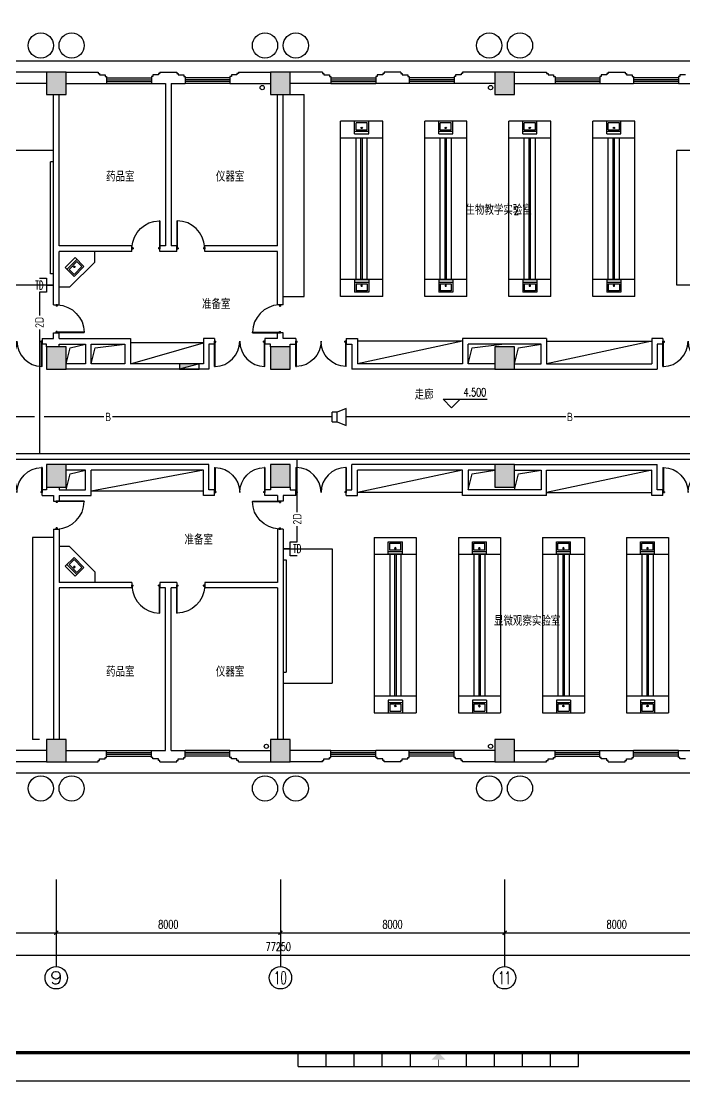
# Model space of a CAD drawing. Extents: x 190999 to 834799, y -200814 to 215286.
# Drawn here: x 235562 to 259242, y 71786 to 109585 of the extents above; entities that cross this region are included whole.
import ezdxf
from ezdxf.enums import TextEntityAlignment as Align

# ---------------------------------------------------------------- set-up
doc = ezdxf.new("R2010")
doc.units = 0
doc.header["$LTSCALE"] = 1000
doc.header["$MEASUREMENT"] = 0
for name, color, linetype in [('00-EQUIP', 3, 'Continuous'), ('00-SIG_TEXT', 7, 'Continuous'), ('00-WIRE-4', 6, 'Continuous'), ('A-墙线', 2, 'Continuous'), ('A-外包装修', 250, 'Continuous'), ('A-外窗', 145, 'Continuous'), ('A-家具', 250, 'Continuous'), ('A-门', 167, 'Continuous'), ('AXIS', 3, 'Continuous'), ('AXIS_TEXT', 7, 'Continuous'), ('COLUMN', 2, 'Continuous'), ('DIM_ELEV', 3, 'Continuous'), ('EQUIP_消火栓', 6, 'Continuous'), ('PUB_HATCH', 250, 'Continuous'), ('PUB_TEXT', 7, 'Continuous'), ('图框', 189, 'Continuous'), ('房间名称', 7, 'Continuous'), ('桥架', 1, 'Continuous'), ('洞口线', 177, 'Continuous'), ('雨水管', 3, 'Continuous')]:
    doc.layers.add(name, color=color, linetype=linetype)
doc.styles.add('-GBCBIGGBENOR', font='GBENOR.shx', dxfattribs={"bigfont": 'GBCBIG.shx'})
doc.styles.add('_COMPLEX', font='COMPLEX.shx', dxfattribs={"width": 0.5})
doc.styles.add('_TCH_AXIS', font='COMPLEX', dxfattribs={"bigfont": 'GBCBIG'})
doc.styles.add('_TCH_DIM', font='SIMPLEX', dxfattribs={"bigfont": 'GBCBIG'})
doc.styles.add('COMPLEX', font='COMPLEX')
doc.styles.add('DIM_FONT', font='SIMPLEX', dxfattribs={"width": 0.7, "bigfont": 'GBCBIG'})
doc.styles.get("Standard").update_dxf_attribs({"font": 'simhei.ttf'})
doc.styles.add('zz-1', font='arial.ttf', dxfattribs={"width": 0.8})
doc.dimstyles.new('DIMN', dxfattribs={"dimtxt": 300, "dimasz": 100, "dimexe": 250, "dimexo": 300, "dimgap": 150, "dimtad": 1, "dimdec": 0, "dimzin": 0, "dimdsep": 46, "dimtxsty": 'DIM_FONT', "dimblk": 'ARCHTICK', "dimcen": 0.09, "dimclrt": 7, "dimazin": 2, "dimtfac": 1, "dimtdec": 0, "dimtix": 1, "dimtmove": 2, "dimatfit": 3, "dimfxl": 0, "dimtolj": 1, "dimtzin": 0, "dimarcsym": 0})

# ---------------------------------------------------------------- blocks, each defined once
blk = doc.blocks.new('TJAD_TK_A0')
at = {"layer": '图框'}
for p, q in [((1517.5, -436.65), (1517.5, -431.65)), ((1527.5, -436.65), (1527.5, -431.65)), ((1537.5, -436.65), (1537.5, -431.65)), ((1547.5, -436.65), (1547.5, -431.65)), ((1557.5, -436.65), (1557.5, -431.65)), ((1577.5, -436.65), (1577.5, -431.65)), ((1587.5, -436.65), (1587.5, -431.65)), ((1597.5, -436.65), (1597.5, -431.65)), ((1607.5, -436.65), (1607.5, -431.65)), ((1617.5, -436.65), (1617.5, -431.65)), ((1517.5, -436.65), (1617.5, -436.65)), ((973, -441.7), (2162, -441.7))]:
    blk.add_line(p, q, dxfattribs=at)
at = {"layer": '图框', "const_width": 1.2}
blk.add_lwpolyline([(2152, -431.7), (2152, 389.3), (998, 389.3), (998, -431.7)], close=True, dxfattribs=at)
at = {"layer": '图框', "const_width": 0.3}
blk.add_lwpolyline([(1567.5, -434.15), (1567.5, -436.65)], dxfattribs=at)
at = {"layer": '图框'}
blk.add_solid([(1570, -434.15), (1565, -434.15), (1567.5, -431.65)], dxfattribs=at)
blk = doc.blocks.new('m1000')
at = {"layer": 'A-墙线'}
for p, q in [((0, 0), (0, 200)), ((1000, 0), (1000, 200))]:
    blk.add_line(p, q, dxfattribs=at)
at = {"layer": 'A-门'}
for p, q in [((0, 1100), (0, 100)), ((0, 1100), (20, 1100)), ((20, 1100), (20, 150)), ((0, 150), (30, 150)), ((0, 100), (50, 100)), ((30, 150), (30, 130)), ((30, 130), (50, 130)), ((50, 130), (50, 100)), ((950, 130), (950, 100)), ((970, 130), (950, 130)), ((1000, 100), (950, 100)), ((970, 150), (970, 130)), ((1000, 150), (970, 150)), ((1000, 150), (1000, 100))]:
    blk.add_line(p, q, dxfattribs=at)
blk.add_arc((0, 100), 1000, 2.866, 88.854, dxfattribs=at)
blk = doc.blocks.new('m1800')
at = {"layer": 'A-墙线'}
for p, q in [((-900, -100), (-900, 100)), ((900, -100), (900, 100))]:
    blk.add_line(p, q, dxfattribs=at)
at = {"layer": 'A-门'}
for p, q in [((-900, 900), (-900, 0)), ((-900, 900), (-880, 900)), ((-880, 900), (-880, 50)), ((880, 900), (880, 50)), ((900, 900), (880, 900)), ((900, 900), (900, 0)), ((-900, 50), (-870, 50)), ((-900, 0), (-850, 0)), ((-870, 50), (-870, 30)), ((-870, 30), (-850, 30)), ((-850, 30), (-850, 0)), ((850, 30), (850, 0)), ((870, 30), (850, 30)), ((900, 0), (850, 0)), ((870, 50), (870, 30)), ((900, 50), (870, 50))]:
    blk.add_line(p, q, dxfattribs=at)
for centre, start, end in [((-900, 0), 0, 88.7267), ((900, 0), 91.2733, 180)]:
    blk.add_arc(centre, 900, start, end, dxfattribs=at)
blk = doc.blocks.new('$TwtSys$00000434')
for p, q in [((-0.5, 0.5), (-0.5, -0.5)), ((-0.5, -0.5), (0.5, 0.5)), ((0.5, 0.5), (-0.5, 0.5)), ((0.5, -0.5), (0.5, 0.5)), ((-0.5, -0.5), (0.5, -0.5))]:
    blk.add_line(p, q)
blk.add_solid([(0.5, -0.5), (0.5, 0.5), (-0.5, -0.5)])
blk = doc.blocks.new('_ArchTick')
at = {"const_width": 0.5}
blk.add_lwpolyline([(-0.7, -0.7), (0.7, 0.7)], dxfattribs=at)
blk = doc.blocks.new('*D137')
at = {"layer": 'AXIS', "color": 0, "lineweight": -2}
for p, q in [((228812, 78667), (228812, 76817)), ((236812, 78667), (236812, 76817)), ((228812, 77067), (236812, 77067))]:
    blk.add_line(p, q, dxfattribs=at)
at = {"layer": 'Defpoints', "color": 0}
for p in [(228812, 78967), (236812, 78967), (236812, 77067)]:
    blk.add_point(p, dxfattribs=at)
at = {"layer": 'AXIS', "color": 0, "lineweight": -2, "xscale": 100, "yscale": 100, "zscale": 100, "rotation": 180}
blk.add_blockref('_ArchTick', (228812, 77067), dxfattribs=at)
at = {"layer": 'AXIS', "color": 0, "lineweight": -2, "xscale": 100, "yscale": 100, "zscale": 100}
blk.add_blockref('_ArchTick', (236812, 77067), dxfattribs=at)
at = {"layer": 'AXIS', "color": 7, "insert": (232812, 77367), "char_height": 300, "attachment_point": 5, "style": 'DIM_FONT'}
blk.add_mtext('\\A1;8000', dxfattribs=at)
blk = doc.blocks.new('*D138')
at = {"layer": 'AXIS', "color": 0, "lineweight": -2}
for p, q in [((236812, 78667), (236812, 76817)), ((244812, 78667), (244812, 76817)), ((236812, 77067), (244812, 77067))]:
    blk.add_line(p, q, dxfattribs=at)
at = {"layer": 'Defpoints', "color": 0}
for p in [(236812, 78967), (244812, 78967), (244812, 77067)]:
    blk.add_point(p, dxfattribs=at)
at = {"layer": 'AXIS', "color": 0, "lineweight": -2, "xscale": 100, "yscale": 100, "zscale": 100, "rotation": 180}
blk.add_blockref('_ArchTick', (236812, 77067), dxfattribs=at)
at = {"layer": 'AXIS', "color": 0, "lineweight": -2, "xscale": 100, "yscale": 100, "zscale": 100}
blk.add_blockref('_ArchTick', (244812, 77067), dxfattribs=at)
at = {"layer": 'AXIS', "color": 7, "insert": (240812, 77367), "char_height": 300, "attachment_point": 5, "style": 'DIM_FONT'}
blk.add_mtext('\\A1;8000', dxfattribs=at)
blk = doc.blocks.new('*D139')
at = {"layer": 'AXIS', "color": 0, "lineweight": -2}
for p, q in [((244812, 78667), (244812, 76817)), ((252812, 78667), (252812, 76817)), ((244812, 77067), (252812, 77067))]:
    blk.add_line(p, q, dxfattribs=at)
at = {"layer": 'Defpoints', "color": 0}
for p in [(244812, 78967), (252812, 78967), (252812, 77067)]:
    blk.add_point(p, dxfattribs=at)
at = {"layer": 'AXIS', "color": 0, "lineweight": -2, "xscale": 100, "yscale": 100, "zscale": 100, "rotation": 180}
blk.add_blockref('_ArchTick', (244812, 77067), dxfattribs=at)
at = {"layer": 'AXIS', "color": 0, "lineweight": -2, "xscale": 100, "yscale": 100, "zscale": 100}
blk.add_blockref('_ArchTick', (252812, 77067), dxfattribs=at)
at = {"layer": 'AXIS', "color": 7, "insert": (248812, 77367), "char_height": 300, "attachment_point": 5, "style": 'DIM_FONT'}
blk.add_mtext('\\A1;8000', dxfattribs=at)
blk = doc.blocks.new('*D140')
at = {"layer": 'AXIS', "color": 0, "lineweight": -2}
for p, q in [((252812, 78667), (252812, 76817)), ((260812, 78667), (260812, 76817)), ((252812, 77067), (260812, 77067))]:
    blk.add_line(p, q, dxfattribs=at)
at = {"layer": 'Defpoints', "color": 0}
for p in [(252812, 78967), (260812, 78967), (260812, 77067)]:
    blk.add_point(p, dxfattribs=at)
at = {"layer": 'AXIS', "color": 0, "lineweight": -2, "xscale": 100, "yscale": 100, "zscale": 100, "rotation": 180}
blk.add_blockref('_ArchTick', (252812, 77067), dxfattribs=at)
at = {"layer": 'AXIS', "color": 0, "lineweight": -2, "xscale": 100, "yscale": 100, "zscale": 100}
blk.add_blockref('_ArchTick', (260812, 77067), dxfattribs=at)
at = {"layer": 'AXIS', "color": 7, "insert": (256812, 77367), "char_height": 300, "attachment_point": 5, "style": 'DIM_FONT'}
blk.add_mtext('\\A1;8000', dxfattribs=at)
blk = doc.blocks.new('*D145')
at = {"layer": 'AXIS', "color": 0, "lineweight": -2}
for p, q in [((206112, 78667), (206112, 76017)), ((283362, 78667), (283362, 76017)), ((206112, 76267), (283362, 76267))]:
    blk.add_line(p, q, dxfattribs=at)
at = {"layer": 'Defpoints', "color": 0}
for p in [(206112, 78967), (283362, 78967), (283362, 76267)]:
    blk.add_point(p, dxfattribs=at)
at = {"layer": 'AXIS', "color": 0, "lineweight": -2, "xscale": 100, "yscale": 100, "zscale": 100, "rotation": 180}
blk.add_blockref('_ArchTick', (206112, 76267), dxfattribs=at)
at = {"layer": 'AXIS', "color": 0, "lineweight": -2, "xscale": 100, "yscale": 100, "zscale": 100}
blk.add_blockref('_ArchTick', (283362, 76267), dxfattribs=at)
at = {"layer": 'AXIS', "color": 7, "insert": (244737, 76567), "char_height": 300, "attachment_point": 5, "style": 'DIM_FONT'}
blk.add_mtext('\\A1;77250', dxfattribs=at)
blk = doc.blocks.new('_AXISO')
blk.add_circle((0, 0), 0.5)
at = {"layer": 'AXIS_TEXT', "style": 'COMPLEX', "width": 1.041667}
blk.add_attdef('A', text='', height=0.56, dxfattribs=at).set_placement((-0.25, -0.28), (0.25, -0.28), align=Align.FIT)
blk = doc.blocks.new('$plan$00001609')
at = {"linetype": 'Continuous'}
for p, q in [((0, -251), (0, 251)), ((0, 251), (450, 251)), ((93, -251), (93, 251)), ((146, -199), (146, 199)), ((146, 199), (397, 199)), ((397, 199), (397, -199)), ((450, 251), (450, -251)), ((0, -251), (450, -251)), ((146, -199), (397, -199))]:
    blk.add_line(p, q, dxfattribs=at)
blk.add_line((238, 2), (238, 0))
blk.add_arc((212, 0), 26, 4.716, 0, dxfattribs=at)
at = {"style": 'zz-1'}
for tag in ['YSIZE', 'XSIZE']:
    blk.add_attdef(tag, (0, 0), '', height=0.5, dxfattribs=at)
blk = doc.blocks.new('_LINKPT1')
at = {"color": 0}
blk.add_line((0, 0), (0, 0), dxfattribs=at)
blk = doc.blocks.new('IO37IMB6')
for p, q in [((-0.5, 0.499), (-0.5, 0.999)), ((0.5, 0.999), (0.5, 0.499)), ((0.5, 0.499), (-0.5, 0.499)), ((0, 0.5), (0, 0))]:
    blk.add_line(p, q)
at = {"xscale": 0.002, "yscale": 0.002, "zscale": 0.002}
for p in [(0, 1.384), (-0.5, 0.499), (0, 0), (0.5, 0.499)]:
    blk.add_blockref('_LINKPT1', p, dxfattribs=at)
at = {"style": '_COMPLEX', "width": 0.6, "flags": 8}
blk.add_attdef('$TEXT$', text='', height=0.6, dxfattribs=at).set_placement((0, 1), align=Align.MIDDLE_CENTER)
at = {"flags": 9}
blk.add_attdef('A', (0, 0), '', height=0.00002, dxfattribs=at)
blk = doc.blocks.new('OS28WV87')
for p, q in [((0, 0.35), (0, -0.35)), ((0, 0.35), (0.35, 0.35)), ((0.35, 0.35), (1, 0.6)), ((0.35, 0.35), (0.35, -0.35)), ((1, 0.6), (1, -0.6)), ((0.35, -0.35), (0, -0.35)), ((1, -0.6), (0.35, -0.35))]:
    blk.add_line(p, q)
at = {"xscale": 0.002, "yscale": 0.002, "zscale": 0.002}
for p in [(0, 0), (0.175, 0.35), (1, 0), (0.175, -0.35)]:
    blk.add_blockref('_LINKPT1', p, dxfattribs=at)
at = {"flags": 9}
blk.add_attdef('A', (0, 0), '', height=0.00002, dxfattribs=at)

msp = doc.modelspace()

# ---------------------------------------------------------------- hatches: boundary and pattern name
at = {"layer": 'PUB_HATCH'}
for points in [[(237161.6, 107767.4), (236461.6, 107767.4), (236461.6, 106967.4), (237161.6, 106967.4)], [(245161.6, 107767.4), (244461.6, 107767.4), (244461.6, 106967.4), (245161.6, 106967.4)], [(253161.6, 107767.4), (252461.6, 107767.4), (252461.6, 106967.4), (253161.6, 106967.4)], [(237161.6, 97967.4), (236461.6, 97967.4), (236461.6, 97167.4), (237161.6, 97167.4)], [(245161.6, 97967.4), (244461.6, 97967.4), (244461.6, 97167.4), (245161.6, 97167.4)], [(253161.6, 97967.4), (252461.6, 97967.4), (252461.6, 97167.4), (253161.6, 97167.4)], [(237161.6, 93767.4), (236461.6, 93767.4), (236461.6, 92967.4), (237161.6, 92967.4)], [(245161.6, 93767.4), (244461.6, 93767.4), (244461.6, 92967.4), (245161.6, 92967.4)], [(253161.6, 93767.4), (252461.6, 93767.4), (252461.6, 92967.4), (253161.6, 92967.4)], [(237161.6, 83967.4), (236461.6, 83967.4), (236461.6, 83167.4), (237161.6, 83167.4)], [(245161.6, 83967.4), (244461.6, 83967.4), (244461.6, 83167.4), (245161.6, 83167.4)], [(253161.6, 83967.4), (252461.6, 83967.4), (252461.6, 83167.4), (253161.6, 83167.4)]]:
    msp.add_hatch(color=256, dxfattribs=at).paths.add_polyline_path(points)

# ---------------------------------------------------------------- linework, layer by layer
at = {"layer": '00-WIRE-4'}
for p, q in [((236212.1, 99917.4), (236212.1, 99089.7)), ((236212.1, 98589.1), (236212.1, 94167.4)), ((236037.1, 95467.4), (229861.6, 95467.4)), ((238514.8, 95467.4), (236387.1, 95467.4)), ((246661.6, 95467.4), (238819.8, 95467.4)), ((254992.3, 95467.4), (247161.6, 95467.4)), ((260037.1, 95467.4), (255297.3, 95467.4)), ((245411.1, 92072.9), (245411.1, 93967.4)), ((245411.1, 91017.4), (245411.1, 91572.3))]:
    msp.add_line(p, q, dxfattribs=at)
at = {"layer": 'A-墙线'}
for p, q in [((236461.6, 107767.4), (235311.6, 107767.4)), ((237161.6, 107767.4), (238311.6, 107767.4)), ((238311.6, 107767.4), (238311.6, 107717.4)), ((240511.6, 107767.4), (241111.6, 107767.4)), ((240511.6, 107767.4), (240511.6, 107717.4)), ((241111.6, 107767.4), (241111.6, 107717.4)), ((243311.6, 107767.4), (244461.6, 107767.4)), ((243311.6, 107767.4), (243311.6, 107717.4)), ((246311.6, 107767.4), (245161.6, 107767.4)), ((246311.6, 107767.4), (246311.6, 107717.4)), ((249111.6, 107767.4), (248511.6, 107767.4)), ((248511.6, 107767.4), (248511.6, 107717.4)), ((249111.6, 107767.4), (249111.6, 107717.4)), ((252461.6, 107767.4), (251311.6, 107767.4)), ((251311.6, 107767.4), (251311.6, 107717.4)), ((253161.6, 107767.4), (254311.6, 107767.4)), ((254311.6, 107767.4), (254311.6, 107717.4)), ((256511.6, 107767.4), (257111.6, 107767.4)), ((256511.6, 107767.4), (256511.6, 107717.4)), ((257111.6, 107767.4), (257111.6, 107717.4)), ((236461.6, 107367.4), (235011.6, 107367.4)), ((237161.6, 107367.4), (238611.6, 107367.4)), ((238311.6, 107717.4), (238361.6, 107717.4)), ((238361.6, 107717.4), (238361.6, 107667.4)), ((238361.6, 107667.4), (238561.6, 107667.4)), ((238561.6, 107667.4), (238561.6, 107617.4)), ((238561.6, 107617.4), (238611.6, 107617.4)), ((238611.6, 107617.4), (238611.6, 107367.4)), ((240261.6, 107617.4), (240211.6, 107617.4)), ((240211.6, 107617.4), (240211.6, 107367.4)), ((240211.6, 107367.4), (240711.6, 107367.4)), ((240261.6, 107667.4), (240261.6, 107617.4)), ((240461.6, 107667.4), (240261.6, 107667.4)), ((240461.6, 107717.4), (240461.6, 107667.4)), ((240511.6, 107717.4), (240461.6, 107717.4)), ((240711.6, 107367.4), (240711.6, 101567.4)), ((240911.6, 107367.4), (240911.6, 101567.4)), ((240911.6, 107367.4), (241411.6, 107367.4)), ((241111.6, 107717.4), (241161.6, 107717.4)), ((241161.6, 107717.4), (241161.6, 107667.4)), ((241161.6, 107667.4), (241361.6, 107667.4)), ((241361.6, 107667.4), (241361.6, 107617.4)), ((241361.6, 107617.4), (241411.6, 107617.4)), ((241411.6, 107617.4), (241411.6, 107367.4)), ((243061.6, 107617.4), (243011.6, 107617.4)), ((243011.6, 107617.4), (243011.6, 107367.4)), ((243011.6, 107367.4), (244461.6, 107367.4)), ((243061.6, 107667.4), (243061.6, 107617.4)), ((243261.6, 107667.4), (243061.6, 107667.4)), ((243261.6, 107717.4), (243261.6, 107667.4)), ((243311.6, 107717.4), (243261.6, 107717.4)), ((246611.6, 107367.4), (245161.6, 107367.4)), ((246311.6, 107717.4), (246361.6, 107717.4)), ((246361.6, 107717.4), (246361.6, 107667.4)), ((246361.6, 107667.4), (246561.6, 107667.4)), ((246561.6, 107667.4), (246561.6, 107617.4)), ((246561.6, 107617.4), (246611.6, 107617.4)), ((246611.6, 107617.4), (246611.6, 107367.4)), ((248261.6, 107617.4), (248211.6, 107617.4)), ((248211.6, 107617.4), (248211.6, 107367.4)), ((249411.6, 107367.4), (248211.6, 107367.4)), ((248261.6, 107667.4), (248261.6, 107617.4)), ((248461.6, 107667.4), (248261.6, 107667.4)), ((248461.6, 107717.4), (248461.6, 107667.4)), ((248511.6, 107717.4), (248461.6, 107717.4)), ((249111.6, 107717.4), (249161.6, 107717.4)), ((249161.6, 107717.4), (249161.6, 107667.4)), ((249161.6, 107667.4), (249361.6, 107667.4)), ((249361.6, 107667.4), (249361.6, 107617.4)), ((249361.6, 107617.4), (249411.6, 107617.4)), ((249411.6, 107617.4), (249411.6, 107367.4)), ((251061.6, 107617.4), (251011.6, 107617.4)), ((251011.6, 107617.4), (251011.6, 107367.4)), ((252461.6, 107367.4), (251011.6, 107367.4)), ((251061.6, 107667.4), (251061.6, 107617.4)), ((251261.6, 107667.4), (251061.6, 107667.4)), ((251261.6, 107717.4), (251261.6, 107667.4)), ((251311.6, 107717.4), (251261.6, 107717.4)), ((253161.6, 107367.4), (254611.6, 107367.4)), ((254311.6, 107717.4), (254361.6, 107717.4)), ((254361.6, 107717.4), (254361.6, 107667.4)), ((254361.6, 107667.4), (254561.6, 107667.4)), ((254561.6, 107667.4), (254561.6, 107617.4)), ((254561.6, 107617.4), (254611.6, 107617.4)), ((254611.6, 107617.4), (254611.6, 107367.4)), ((256261.6, 107617.4), (256211.6, 107617.4)), ((256211.6, 107617.4), (256211.6, 107367.4)), ((256211.6, 107367.4), (257411.6, 107367.4)), ((256261.6, 107667.4), (256261.6, 107617.4)), ((256461.6, 107667.4), (256261.6, 107667.4)), ((256461.6, 107717.4), (256461.6, 107667.4)), ((256511.6, 107717.4), (256461.6, 107717.4)), ((257111.6, 107717.4), (257161.6, 107717.4)), ((257161.6, 107717.4), (257161.6, 107667.4)), ((257161.6, 107667.4), (257361.6, 107667.4)), ((257361.6, 107667.4), (257361.6, 107617.4)), ((257361.6, 107617.4), (257411.6, 107617.4)), ((257411.6, 107617.4), (257411.6, 107367.4)), ((259061.6, 107617.4), (259011.6, 107617.4)), ((259011.6, 107617.4), (259011.6, 107367.4)), ((259011.6, 107367.4), (260461.6, 107367.4)), ((259061.6, 107667.4), (259061.6, 107617.4)), ((259261.6, 107667.4), (259061.6, 107667.4)), ((236711.6, 99467.4), (236711.6, 106967.4)), ((236911.6, 101567.4), (236911.6, 106967.4)), ((244711.6, 101567.4), (244711.6, 106967.4)), ((244911.6, 99467.4), (244911.6, 106967.4)), ((239511.6, 101567.4), (236911.6, 101567.4)), ((239511.6, 101367.4), (236911.6, 101367.4)), ((236911.6, 99467.4), (236911.6, 101367.4)), ((240711.6, 101567.4), (240511.6, 101567.4)), ((241111.6, 101367.4), (240511.6, 101367.4)), ((241111.6, 101567.4), (240911.6, 101567.4)), ((244711.6, 101567.4), (242111.6, 101567.4)), ((244711.6, 101367.4), (242111.6, 101367.4)), ((244711.6, 99467.4), (244711.6, 101367.4)), ((236711.6, 98267.4), (236711.6, 98467.4)), ((236911.6, 98267.4), (236911.6, 98467.4)), ((244711.6, 98267.4), (244711.6, 98467.4)), ((244911.6, 98267.4), (244911.6, 98467.4)), ((236311.6, 98267.4), (236711.6, 98267.4)), ((236461.6, 98067.4), (236311.6, 98067.4)), ((236461.6, 97967.4), (236461.6, 98067.4)), ((236911.6, 97967.4), (236911.6, 98067.4)), ((242461.6, 98267.4), (242061.6, 98267.4)), ((242061.6, 98267.4), (242061.6, 97367.4)), ((242461.6, 98067.4), (242261.6, 98067.4)), ((242261.6, 98067.4), (242261.6, 97167.4)), ((244711.6, 98267.4), (244261.6, 98267.4)), ((244461.6, 98067.4), (244261.6, 98067.4)), ((244461.6, 97967.4), (244461.6, 98067.4)), ((245361.6, 98267.4), (244911.6, 98267.4)), ((245161.6, 98067.4), (245361.6, 98067.4)), ((245161.6, 97967.4), (245161.6, 98067.4)), ((247161.6, 98267.4), (247561.6, 98267.4)), ((247161.6, 98067.4), (247361.6, 98067.4)), ((247361.6, 98067.4), (247361.6, 97167.4)), ((247561.6, 98267.4), (247561.6, 97367.4)), ((254311.6, 98267.4), (251311.6, 98267.4)), ((251311.6, 98267.4), (251311.6, 97367.4)), ((254111.6, 98067.4), (251511.6, 98067.4)), ((251511.6, 97367.4), (251511.6, 98067.4)), ((254111.6, 97367.4), (254111.6, 98067.4)), ((254311.6, 98267.4), (254311.6, 97367.4)), ((258461.6, 98267.4), (258061.6, 98267.4)), ((258061.6, 98267.4), (258061.6, 97367.4)), ((258461.6, 98067.4), (258261.6, 98067.4)), ((258261.6, 98067.4), (258261.6, 97167.4)), ((237861.6, 97367.4), (237161.6, 97367.4)), ((242261.6, 97167.4), (237161.6, 97167.4)), ((239261.6, 97367.4), (238061.6, 97367.4)), ((242061.6, 97367.4), (239461.6, 97367.4)), ((252461.6, 97167.4), (247361.6, 97167.4)), ((251311.6, 97367.4), (247561.6, 97367.4)), ((252461.6, 97367.4), (251511.6, 97367.4)), ((253161.6, 97367.4), (254111.6, 97367.4)), ((253161.6, 97167.4), (258261.6, 97167.4)), ((254311.6, 97367.4), (258061.6, 97367.4)), ((242261.6, 93767.4), (237161.6, 93767.4)), ((242261.6, 92867.4), (242261.6, 93767.4)), ((252461.6, 93767.4), (247361.6, 93767.4)), ((247361.6, 92867.4), (247361.6, 93767.4)), ((253161.6, 93767.4), (258261.6, 93767.4)), ((258261.6, 92867.4), (258261.6, 93767.4)), ((237861.6, 93567.4), (237161.6, 93567.4)), ((242061.6, 93567.4), (238061.6, 93567.4)), ((242061.6, 92667.4), (242061.6, 93567.4)), ((251311.6, 93567.4), (247561.6, 93567.4)), ((247561.6, 92667.4), (247561.6, 93567.4)), ((251311.6, 92667.4), (251311.6, 93567.4)), ((252461.6, 93567.4), (251511.6, 93567.4)), ((251511.6, 93567.4), (251511.6, 92867.4)), ((253161.6, 93567.4), (254111.6, 93567.4)), ((254111.6, 93567.4), (254111.6, 92867.4)), ((254311.6, 93567.4), (258061.6, 93567.4)), ((254311.6, 92667.4), (254311.6, 93567.4)), ((258061.6, 92667.4), (258061.6, 93567.4)), ((236461.6, 92867.4), (236311.6, 92867.4)), ((236311.6, 92667.4), (236711.6, 92667.4)), ((236461.6, 92967.4), (236461.6, 92867.4)), ((236711.6, 92667.4), (236711.6, 92467.4)), ((236911.6, 92967.4), (236911.6, 92867.4)), ((236911.6, 92667.4), (236911.6, 92467.4)), ((242461.6, 92667.4), (242061.6, 92667.4)), ((242461.6, 92867.4), (242261.6, 92867.4)), ((244461.6, 92867.4), (244261.6, 92867.4)), ((244711.6, 92667.4), (244261.6, 92667.4)), ((244461.6, 92967.4), (244461.6, 92867.4)), ((244711.6, 92667.4), (244711.6, 92467.4)), ((244911.6, 92667.4), (244911.6, 92467.4)), ((245361.6, 92667.4), (244911.6, 92667.4)), ((245161.6, 92967.4), (245161.6, 92867.4)), ((245161.6, 92867.4), (245361.6, 92867.4)), ((247161.6, 92867.4), (247361.6, 92867.4)), ((247161.6, 92667.4), (247561.6, 92667.4)), ((254311.6, 92667.4), (251311.6, 92667.4)), ((254111.6, 92867.4), (251511.6, 92867.4)), ((258461.6, 92667.4), (258061.6, 92667.4)), ((258461.6, 92867.4), (258261.6, 92867.4)), ((236711.6, 91467.4), (236711.6, 83967.4)), ((236911.6, 91467.4), (236911.6, 89567.4)), ((244711.6, 91467.4), (244711.6, 89567.4)), ((244911.6, 91467.4), (244911.6, 83967.4)), ((239511.6, 89567.4), (236911.6, 89567.4)), ((239511.6, 89367.4), (236911.6, 89367.4)), ((236911.6, 89367.4), (236911.6, 83967.4)), ((241111.6, 89567.4), (240511.6, 89567.4)), ((240711.6, 89367.4), (240511.6, 89367.4)), ((240711.6, 83567.4), (240711.6, 89367.4)), ((241111.6, 89367.4), (240911.6, 89367.4)), ((240911.6, 83567.4), (240911.6, 89367.4)), ((244711.6, 89567.4), (242111.6, 89567.4)), ((244711.6, 89367.4), (242111.6, 89367.4)), ((244711.6, 89367.4), (244711.6, 83967.4)), ((236461.6, 83567.4), (235011.6, 83567.4)), ((237161.6, 83567.4), (238611.6, 83567.4)), ((238611.6, 83317.4), (238611.6, 83567.4)), ((240211.6, 83567.4), (240711.6, 83567.4)), ((240211.6, 83317.4), (240211.6, 83567.4)), ((240911.6, 83567.4), (241411.6, 83567.4)), ((241411.6, 83317.4), (241411.6, 83567.4)), ((243011.6, 83567.4), (244461.6, 83567.4)), ((243011.6, 83317.4), (243011.6, 83567.4)), ((246611.6, 83567.4), (245161.6, 83567.4)), ((246611.6, 83317.4), (246611.6, 83567.4)), ((249411.6, 83567.4), (248211.6, 83567.4)), ((248211.6, 83317.4), (248211.6, 83567.4)), ((249411.6, 83317.4), (249411.6, 83567.4)), ((252461.6, 83567.4), (251011.6, 83567.4)), ((251011.6, 83317.4), (251011.6, 83567.4)), ((253161.6, 83567.4), (254611.6, 83567.4)), ((254611.6, 83317.4), (254611.6, 83567.4)), ((256211.6, 83567.4), (257411.6, 83567.4)), ((256211.6, 83317.4), (256211.6, 83567.4)), ((257411.6, 83317.4), (257411.6, 83567.4)), ((259011.6, 83567.4), (260461.6, 83567.4)), ((259011.6, 83317.4), (259011.6, 83567.4)), ((236461.6, 83167.4), (235311.6, 83167.4)), ((237161.6, 83167.4), (238311.6, 83167.4)), ((238311.6, 83167.4), (238311.6, 83217.4)), ((238311.6, 83217.4), (238361.6, 83217.4)), ((238361.6, 83217.4), (238361.6, 83267.4)), ((238361.6, 83267.4), (238561.6, 83267.4)), ((238561.6, 83317.4), (238611.6, 83317.4)), ((238561.6, 83267.4), (238561.6, 83317.4)), ((240261.6, 83317.4), (240211.6, 83317.4)), ((240261.6, 83267.4), (240261.6, 83317.4)), ((240461.6, 83267.4), (240261.6, 83267.4)), ((240461.6, 83217.4), (240461.6, 83267.4)), ((240511.6, 83217.4), (240461.6, 83217.4)), ((240511.6, 83167.4), (240511.6, 83217.4)), ((240511.6, 83167.4), (241111.6, 83167.4)), ((241111.6, 83167.4), (241111.6, 83217.4)), ((241111.6, 83217.4), (241161.6, 83217.4)), ((241161.6, 83217.4), (241161.6, 83267.4)), ((241161.6, 83267.4), (241361.6, 83267.4)), ((241361.6, 83317.4), (241411.6, 83317.4)), ((241361.6, 83267.4), (241361.6, 83317.4)), ((243061.6, 83317.4), (243011.6, 83317.4)), ((243061.6, 83267.4), (243061.6, 83317.4)), ((243261.6, 83267.4), (243061.6, 83267.4)), ((243261.6, 83217.4), (243261.6, 83267.4)), ((243311.6, 83217.4), (243261.6, 83217.4)), ((243311.6, 83167.4), (243311.6, 83217.4)), ((243311.6, 83167.4), (244461.6, 83167.4)), ((246311.6, 83167.4), (245161.6, 83167.4)), ((246311.6, 83167.4), (246311.6, 83217.4)), ((246311.6, 83217.4), (246361.6, 83217.4)), ((246361.6, 83217.4), (246361.6, 83267.4)), ((246361.6, 83267.4), (246561.6, 83267.4)), ((246561.6, 83317.4), (246611.6, 83317.4)), ((246561.6, 83267.4), (246561.6, 83317.4)), ((248261.6, 83317.4), (248211.6, 83317.4)), ((248261.6, 83267.4), (248261.6, 83317.4)), ((248461.6, 83267.4), (248261.6, 83267.4)), ((248461.6, 83217.4), (248461.6, 83267.4)), ((248511.6, 83217.4), (248461.6, 83217.4)), ((248511.6, 83167.4), (248511.6, 83217.4)), ((249111.6, 83167.4), (248511.6, 83167.4)), ((249111.6, 83167.4), (249111.6, 83217.4)), ((249111.6, 83217.4), (249161.6, 83217.4)), ((249161.6, 83217.4), (249161.6, 83267.4)), ((249161.6, 83267.4), (249361.6, 83267.4)), ((249361.6, 83317.4), (249411.6, 83317.4)), ((249361.6, 83267.4), (249361.6, 83317.4)), ((251061.6, 83317.4), (251011.6, 83317.4)), ((251061.6, 83267.4), (251061.6, 83317.4)), ((251261.6, 83267.4), (251061.6, 83267.4)), ((251261.6, 83217.4), (251261.6, 83267.4)), ((251311.6, 83217.4), (251261.6, 83217.4)), ((251311.6, 83167.4), (251311.6, 83217.4)), ((252461.6, 83167.4), (251311.6, 83167.4)), ((253161.6, 83167.4), (254311.6, 83167.4)), ((254311.6, 83167.4), (254311.6, 83217.4)), ((254311.6, 83217.4), (254361.6, 83217.4)), ((254361.6, 83217.4), (254361.6, 83267.4)), ((254361.6, 83267.4), (254561.6, 83267.4)), ((254561.6, 83317.4), (254611.6, 83317.4)), ((254561.6, 83267.4), (254561.6, 83317.4)), ((256261.6, 83317.4), (256211.6, 83317.4)), ((256261.6, 83267.4), (256261.6, 83317.4)), ((256461.6, 83267.4), (256261.6, 83267.4)), ((256461.6, 83217.4), (256461.6, 83267.4)), ((256511.6, 83217.4), (256461.6, 83217.4)), ((256511.6, 83167.4), (256511.6, 83217.4)), ((256511.6, 83167.4), (257111.6, 83167.4)), ((257111.6, 83167.4), (257111.6, 83217.4)), ((257111.6, 83217.4), (257161.6, 83217.4)), ((257161.6, 83217.4), (257161.6, 83267.4)), ((257161.6, 83267.4), (257361.6, 83267.4)), ((257361.6, 83317.4), (257411.6, 83317.4)), ((257361.6, 83267.4), (257361.6, 83317.4)), ((259061.6, 83317.4), (259011.6, 83317.4)), ((259061.6, 83267.4), (259061.6, 83317.4)), ((259261.6, 83267.4), (259061.6, 83267.4))]:
    msp.add_line(p, q, dxfattribs=at)
for points in [[(236911.6, 98267.4), (239461.6, 98267.4), (239461.6, 97367.4)], [(236911.6, 98067.4), (237861.6, 98067.4), (237861.6, 97367.4)], [(238061.6, 97367.6), (238061.6, 98067.4), (239261.6, 98067.4), (239261.6, 97367.4)], [(236911.6, 92667.4), (238061.6, 92667.4), (238061.6, 93567.4)], [(236911.6, 92867.4), (237861.6, 92867.4), (237861.6, 93567.4)], [(237161.6, 92867.4), (237861.6, 92867.4), (237861.6, 93567.4)]]:
    msp.add_lwpolyline(points, dxfattribs=at)
at = {"layer": 'A-外包装修'}
for p, q in [((220111.6, 108167.4), (284811.6, 108167.4)), ((220111.6, 82767.4), (283761.6, 82767.4))]:
    msp.add_line(p, q, dxfattribs=at)
for centre in [(236261.6, 108717.4), (237361.6, 108717.4), (244261.6, 108717.4), (245361.6, 108717.4), (252261.6, 108717.4), (253361.6, 108717.4), (236261.6, 82217.4), (237361.6, 82217.4), (244261.6, 82217.4), (245361.6, 82217.4), (252261.6, 82217.4), (253361.6, 82217.4)]:
    msp.add_circle(centre, 450, dxfattribs=at)
at = {"layer": 'A-外窗'}
for p, q in [((238611.6, 107567.4), (240211.6, 107567.4)), ((238611.6, 107497.4), (240211.6, 107497.4)), ((238611.6, 107437.4), (240211.6, 107437.4)), ((238611.6, 107367.4), (240211.6, 107367.4)), ((243011.6, 107567.4), (241411.6, 107567.4)), ((243011.6, 107497.4), (241411.6, 107497.4)), ((243011.6, 107437.4), (241411.6, 107437.4)), ((243011.6, 107367.4), (241411.6, 107367.4)), ((246611.6, 107567.4), (248211.6, 107567.4)), ((246611.6, 107497.4), (248211.6, 107497.4)), ((246611.6, 107437.4), (248211.6, 107437.4)), ((246611.6, 107367.4), (248211.6, 107367.4)), ((251011.6, 107567.4), (249411.6, 107567.4)), ((251011.6, 107497.4), (249411.6, 107497.4)), ((251011.6, 107437.4), (249411.6, 107437.4)), ((251011.6, 107367.4), (249411.6, 107367.4)), ((254611.6, 107567.4), (256211.6, 107567.4)), ((254611.6, 107497.4), (256211.6, 107497.4)), ((254611.6, 107437.4), (256211.6, 107437.4)), ((254611.6, 107367.4), (256211.6, 107367.4)), ((259011.6, 107567.4), (257411.6, 107567.4)), ((259011.6, 107497.4), (257411.6, 107497.4)), ((259011.6, 107437.4), (257411.6, 107437.4)), ((259011.6, 107367.4), (257411.6, 107367.4)), ((238611.6, 83567.4), (240211.6, 83567.4)), ((243011.6, 83567.4), (241411.6, 83567.4)), ((246611.6, 83567.4), (248211.6, 83567.4)), ((251011.6, 83567.4), (249411.6, 83567.4)), ((254611.6, 83567.4), (256211.6, 83567.4)), ((259011.6, 83567.4), (257411.6, 83567.4)), ((238611.6, 83497.4), (240211.6, 83497.4)), ((238611.6, 83437.4), (240211.6, 83437.4)), ((238611.6, 83367.4), (240211.6, 83367.4)), ((243011.6, 83497.4), (241411.6, 83497.4)), ((243011.6, 83437.4), (241411.6, 83437.4)), ((243011.6, 83367.4), (241411.6, 83367.4)), ((246611.6, 83497.4), (248211.6, 83497.4)), ((246611.6, 83437.4), (248211.6, 83437.4)), ((246611.6, 83367.4), (248211.6, 83367.4)), ((251011.6, 83497.4), (249411.6, 83497.4)), ((251011.6, 83437.4), (249411.6, 83437.4)), ((251011.6, 83367.4), (249411.6, 83367.4)), ((254611.6, 83497.4), (256211.6, 83497.4)), ((254611.6, 83437.4), (256211.6, 83437.4)), ((254611.6, 83367.4), (256211.6, 83367.4)), ((259011.6, 83497.4), (257411.6, 83497.4)), ((259011.6, 83437.4), (257411.6, 83437.4)), ((259011.6, 83367.4), (257411.6, 83367.4))]:
    msp.add_line(p, q, dxfattribs=at)
at = {"layer": 'A-家具'}
for p, q in [((245161.6, 106967.4), (245661.6, 106967.4)), ((245661.6, 99767.4), (245661.6, 106967.4)), ((246961.6, 99767.4), (246961.6, 106017.4)), ((248461.6, 106017.4), (246961.6, 106017.4)), ((248461.6, 99767.4), (248461.6, 106017.4)), ((249961.6, 99767.4), (249961.6, 106017.4)), ((251461.6, 106017.4), (249961.6, 106017.4)), ((251461.6, 99767.4), (251461.6, 106017.4)), ((252961.6, 99767.4), (252961.6, 106017.4)), ((254461.6, 106017.4), (252961.6, 106017.4)), ((254461.6, 99767.4), (254461.6, 106017.4)), ((255961.6, 99767.4), (255961.6, 106017.4)), ((257461.6, 106017.4), (255961.6, 106017.4)), ((257461.6, 99767.4), (257461.6, 106017.4)), ((248461.6, 105417.4), (246961.6, 105417.4)), ((247511.6, 100367.4), (247511.6, 105417.4)), ((247686.6, 100367.4), (247686.6, 105417.4)), ((247736.6, 100367.4), (247736.6, 105417.4)), ((247911.6, 100367.4), (247911.6, 105417.4)), ((251461.6, 105417.4), (249961.6, 105417.4)), ((250511.6, 100367.4), (250511.6, 105417.4)), ((250686.6, 100367.4), (250686.6, 105417.4)), ((250736.6, 100367.4), (250736.6, 105417.4)), ((250911.6, 100367.4), (250911.6, 105417.4)), ((254461.6, 105417.4), (252961.6, 105417.4)), ((253511.6, 100367.4), (253511.6, 105417.4)), ((253686.6, 100367.4), (253686.6, 105417.4)), ((253736.6, 100367.4), (253736.6, 105417.4)), ((253911.6, 100367.4), (253911.6, 105417.4)), ((257461.6, 105417.4), (255961.6, 105417.4)), ((256511.6, 100367.4), (256511.6, 105417.4)), ((256686.6, 100367.4), (256686.6, 105417.4)), ((256736.6, 100367.4), (256736.6, 105417.4)), ((256911.6, 100367.4), (256911.6, 105417.4)), ((236711.6, 104967.4), (234961.6, 104967.4)), ((258961.6, 100167.4), (258961.6, 104967.4)), ((260711.6, 104967.4), (258961.6, 104967.4)), ((236611.6, 100567.4), (236611.6, 104567.4)), ((236711.6, 104567.4), (236611.6, 104567.4)), ((238186.6, 100992.4), (238186.6, 101367.4)), ((238186.6, 100992.4), (237286.6, 100092.4)), ((236711.6, 100567.4), (236611.6, 100567.4)), ((236711.6, 100167.4), (234961.6, 100167.4)), ((248461.6, 100367.4), (246961.6, 100367.4)), ((251461.6, 100367.4), (249961.6, 100367.4)), ((254461.6, 100367.4), (252961.6, 100367.4)), ((257461.6, 100367.4), (255961.6, 100367.4)), ((260711.6, 100167.4), (258961.6, 100167.4)), ((237286.6, 100092.4), (236911.6, 100092.4)), ((244911.6, 99767.4), (245661.6, 99767.4)), ((248461.6, 99767.4), (246961.6, 99767.4)), ((251461.6, 99767.4), (249961.6, 99767.4)), ((254461.6, 99767.4), (252961.6, 99767.4)), ((257461.6, 99767.4), (255961.6, 99767.4)), ((242061.6, 98117.4), (239461.6, 98117.4)), ((239461.6, 97367.4), (242061.6, 98117.4)), ((251311.6, 98167.4), (247561.6, 98167.4)), ((251311.6, 98167.4), (247561.6, 97367.4)), ((254311.6, 98167.4), (258061.6, 98167.4)), ((258061.6, 98167.4), (254311.6, 97367.4)), ((242061.6, 93567.4), (238061.6, 92817.4)), ((251311.6, 93567.4), (247561.6, 92767.4)), ((258061.6, 93567.4), (254311.6, 92767.4)), ((242061.6, 92817.4), (238061.6, 92817.4)), ((251311.6, 92767.4), (247561.6, 92767.4)), ((254311.6, 92767.4), (258061.6, 92767.4)), ((235961.6, 91167.4), (235961.6, 83967.4)), ((236711.6, 91167.4), (235961.6, 91167.4)), ((248161.6, 91167.4), (248161.6, 84917.4)), ((248161.6, 91167.4), (249661.6, 91167.4)), ((249661.6, 91167.4), (249661.6, 84917.4)), ((251161.6, 91167.4), (251161.6, 84917.4)), ((251161.6, 91167.4), (252661.6, 91167.4)), ((252661.6, 91167.4), (252661.6, 84917.4)), ((254161.6, 91167.4), (254161.6, 84917.4)), ((254161.6, 91167.4), (255661.6, 91167.4)), ((255661.6, 91167.4), (255661.6, 84917.4)), ((257161.6, 91167.4), (257161.6, 84917.4)), ((257161.6, 91167.4), (258661.6, 91167.4)), ((258661.6, 91167.4), (258661.6, 84917.4)), ((237286.6, 90842.4), (236911.6, 90842.4)), ((238186.6, 89942.4), (237286.6, 90842.4)), ((244911.6, 90767.4), (246661.6, 90767.4)), ((246661.6, 90767.4), (246661.6, 85967.4)), ((244911.6, 90367.4), (245011.6, 90367.4)), ((245011.6, 90367.4), (245011.6, 86367.4)), ((248161.6, 90567.4), (249661.6, 90567.4)), ((248711.6, 90567.4), (248711.6, 85517.4)), ((248886.6, 90567.4), (248886.6, 85517.4)), ((248936.6, 90567.4), (248936.6, 85517.4)), ((249111.6, 90567.4), (249111.6, 85517.4)), ((251161.6, 90567.4), (252661.6, 90567.4)), ((251711.6, 90567.4), (251711.6, 85517.4)), ((251886.6, 90567.4), (251886.6, 85517.4)), ((251936.6, 90567.4), (251936.6, 85517.4)), ((252111.6, 90567.4), (252111.6, 85517.4)), ((254161.6, 90567.4), (255661.6, 90567.4)), ((254711.6, 90567.4), (254711.6, 85517.4)), ((254886.6, 90567.4), (254886.6, 85517.4)), ((254936.6, 90567.4), (254936.6, 85517.4)), ((255111.6, 90567.4), (255111.6, 85517.4)), ((257161.6, 90567.4), (258661.6, 90567.4)), ((257711.6, 90567.4), (257711.6, 85517.4)), ((257886.6, 90567.4), (257886.6, 85517.4)), ((257936.6, 90567.4), (257936.6, 85517.4)), ((258111.6, 90567.4), (258111.6, 85517.4)), ((238186.6, 89942.4), (238186.6, 89567.4)), ((244911.6, 86367.4), (245011.6, 86367.4)), ((244911.6, 85967.4), (246661.6, 85967.4)), ((248161.6, 85517.4), (249661.6, 85517.4)), ((251161.6, 85517.4), (252661.6, 85517.4)), ((254161.6, 85517.4), (255661.6, 85517.4)), ((257161.6, 85517.4), (258661.6, 85517.4)), ((248161.6, 84917.4), (249661.6, 84917.4)), ((251161.6, 84917.4), (252661.6, 84917.4)), ((254161.6, 84917.4), (255661.6, 84917.4)), ((257161.6, 84917.4), (258661.6, 84917.4)), ((236211.6, 83967.4), (235961.6, 83967.4))]:
    msp.add_line(p, q, dxfattribs=at)
at = {"layer": 'AXIS'}
for p, q in [((236811.6, 78967.4), (236811.6, 75863.7)), ((244811.6, 78967.4), (244811.6, 75863.7)), ((252811.6, 78967.4), (252811.6, 75863.7))]:
    msp.add_line(p, q, dxfattribs=at)
at = {"layer": 'COLUMN'}
for p, q in [((237161.6, 107767.4), (236461.6, 107767.4)), ((236461.6, 107767.4), (236461.6, 106967.4)), ((237161.6, 106967.4), (237161.6, 107767.4)), ((245161.6, 107767.4), (244461.6, 107767.4)), ((244461.6, 107767.4), (244461.6, 106967.4)), ((245161.6, 106967.4), (245161.6, 107767.4)), ((253161.6, 107767.4), (252461.6, 107767.4)), ((252461.6, 107767.4), (252461.6, 106967.4)), ((253161.6, 106967.4), (253161.6, 107767.4)), ((236461.6, 106967.4), (237161.6, 106967.4)), ((244461.6, 106967.4), (245161.6, 106967.4)), ((252461.6, 106967.4), (253161.6, 106967.4)), ((237161.6, 97967.4), (236461.6, 97967.4)), ((236461.6, 97967.4), (236461.6, 97167.4)), ((237161.6, 97167.4), (237161.6, 97967.4)), ((245161.6, 97967.4), (244461.6, 97967.4)), ((244461.6, 97967.4), (244461.6, 97167.4)), ((245161.6, 97167.4), (245161.6, 97967.4)), ((253161.6, 97967.4), (252461.6, 97967.4)), ((252461.6, 97967.4), (252461.6, 97167.4)), ((253161.6, 97167.4), (253161.6, 97967.4)), ((236461.6, 97167.4), (237161.6, 97167.4)), ((244461.6, 97167.4), (245161.6, 97167.4)), ((252461.6, 97167.4), (253161.6, 97167.4)), ((237161.6, 93767.4), (236461.6, 93767.4)), ((236461.6, 93767.4), (236461.6, 92967.4)), ((237161.6, 92967.4), (237161.6, 93767.4)), ((245161.6, 93767.4), (244461.6, 93767.4)), ((244461.6, 93767.4), (244461.6, 92967.4)), ((245161.6, 92967.4), (245161.6, 93767.4)), ((253161.6, 93767.4), (252461.6, 93767.4)), ((252461.6, 93767.4), (252461.6, 92967.4)), ((253161.6, 92967.4), (253161.6, 93767.4)), ((236461.6, 92967.4), (237161.6, 92967.4)), ((244461.6, 92967.4), (245161.6, 92967.4)), ((252461.6, 92967.4), (253161.6, 92967.4)), ((237161.6, 83967.4), (236461.6, 83967.4)), ((236461.6, 83967.4), (236461.6, 83167.4)), ((237161.6, 83167.4), (237161.6, 83967.4)), ((245161.6, 83967.4), (244461.6, 83967.4)), ((244461.6, 83967.4), (244461.6, 83167.4)), ((245161.6, 83167.4), (245161.6, 83967.4)), ((253161.6, 83967.4), (252461.6, 83967.4)), ((252461.6, 83967.4), (252461.6, 83167.4)), ((253161.6, 83167.4), (253161.6, 83967.4)), ((236461.6, 83167.4), (237161.6, 83167.4)), ((244461.6, 83167.4), (245161.6, 83167.4)), ((252461.6, 83167.4), (253161.6, 83167.4))]:
    msp.add_line(p, q, dxfattribs=at)
at = {"layer": 'DIM_ELEV'}
for p, q in [((250921, 95796.5), (250621, 96096.5)), ((250621, 96096.5), (252186, 96096.5)), ((250921, 95796.5), (251221, 96096.5))]:
    msp.add_line(p, q, dxfattribs=at)
at = {"layer": '桥架'}
for p, q in [((211111.6, 94167.4), (283811.6, 94167.4)), ((216211.6, 93967.4), (283811.6, 93967.4))]:
    msp.add_line(p, q, dxfattribs=at)
at = {"layer": '洞口线', "ltscale": 2}
for points in [[(237161.6, 97367.4), (237311.6, 97934), (237861.6, 98067.4)], [(238061.6, 97367.4), (238205.1, 97936.8), (239261.6, 98067.4)], [(251511.6, 97367.1), (251655.1, 97936.5), (252711.6, 98067.1)], [(253161.6, 97367.1), (253305.1, 97936.5), (254111.6, 98067.4)], [(237161.6, 92867.4), (237311.6, 93434), (237861.6, 93567.4)], [(251511.6, 92867.1), (251655.1, 93436.5), (252461.6, 93567.4)], [(253161.6, 92867.1), (253305.1, 93436.5), (254111.6, 93567.4)]]:
    msp.add_lwpolyline(points, dxfattribs=at)
at = {"layer": '雨水管'}
for centre in [(244161.6, 107217.4), (252311.6, 107217.4), (244311.6, 83717.4), (252311.6, 83717.4)]:
    msp.add_circle(centre, 75, dxfattribs=at)

# ---------------------------------------------------------------- block references
at = {"layer": '00-EQUIP'}
ref = msp.add_blockref('IO37IMB6', (236711.6, 100167.4), dxfattribs=dict(at, xscale=500, yscale=500, zscale=500, rotation=90))
ref.add_attrib('$TEXT$', 'TD', dxfattribs={"layer": '0', "height": 300, "style": '_COMPLEX', "width": 0.6, "flags": 8}).set_placement((236211.6, 100167.4), align=Align.MIDDLE_CENTER)
at = {"layer": '00-EQUIP', "xscale": -500, "yscale": 500, "zscale": 500, "rotation": 180}
msp.add_blockref('OS28WV87', (246661.6, 95467.4), dxfattribs=at)
at = {"layer": '00-EQUIP'}
ref = msp.add_blockref('IO37IMB6', (244911.6, 90767.4), dxfattribs=dict(at, xscale=500, yscale=500, zscale=500, rotation=270))
ref.add_attrib('$TEXT$', 'TD', dxfattribs={"layer": '0', "height": 300, "style": '_COMPLEX', "width": 0.6, "flags": 8}).set_placement((245411.6, 90767.4), align=Align.MIDDLE_CENTER)
at = {"layer": 'A-家具', "yscale": -1}
for p, rotation in [((247711.6, 105567.4), 89.99999999999999), ((250711.6, 105567.4), 89.99999999999999), ((253711.6, 105567.4), 89.99999999999999), ((256711.6, 105567.4), 89.99999999999999), ((237306.3, 100972.7), 315), ((248911.6, 85367.4), 270), ((251911.6, 85367.4), 270), ((254911.6, 85367.4), 270), ((257911.6, 85367.4), 270)]:
    msp.add_blockref('$plan$00001609', p, dxfattribs=dict(at, rotation=rotation))
at = {"layer": 'A-家具'}
for p, rotation in [((247711.6, 100367.4), 270), ((250711.6, 100367.4), 270), ((253711.6, 100367.4), 270), ((256711.6, 100367.4), 270), ((248911.6, 90567.4), 90), ((251911.6, 90567.4), 90), ((254911.6, 90567.4), 90), ((257911.6, 90567.4), 90), ((237306.3, 89962), 45.00000000000001)]:
    msp.add_blockref('$plan$00001609', p, dxfattribs=dict(at, rotation=rotation))
at = {"layer": 'A-门', "xscale": -1}
for name, p in [('m1000', (240511.6, 101367.4)), ('m1800', (235411.6, 92767.4)), ('m1800', (243361.6, 92767.4)), ('m1800', (259361.6, 92767.4))]:
    msp.add_blockref(name, p, dxfattribs=at)
at = {"layer": 'A-门'}
for name, p in [('m1000', (241111.6, 101367.4)), ('m1800', (246261.6, 92767.4))]:
    msp.add_blockref(name, p, dxfattribs=at)
at = {"layer": 'A-门', "xscale": -1}
for name, p, rotation in [('m1000', (236711.6, 98467.4), 270), ('m1800', (246261.6, 98167.4), 180), ('m1000', (244911.6, 92467.4), 90), ('m1000', (241111.6, 89567.4), 180)]:
    msp.add_blockref(name, p, dxfattribs=dict(at, rotation=rotation))
at = {"layer": 'A-门'}
for name, p, rotation in [('m1000', (244911.6, 98467.4), 90), ('m1800', (235411.6, 98167.4), 180), ('m1800', (243361.6, 98167.4), 180), ('m1800', (259361.6, 98167.4), 180), ('m1000', (236711.6, 92467.4), 270), ('m1000', (240511.6, 89567.4), 180)]:
    msp.add_blockref(name, p, dxfattribs=dict(at, rotation=rotation))
at = {"layer": 'AXIS'}
ref = msp.add_blockref('_AXISO', (236811.6, 75463.7), dxfattribs=dict(at, xscale=800, yscale=800, zscale=800))
ref.add_attrib('A', '9', dxfattribs={"layer": 'AXIS_TEXT', "height": 452.5, "style": '_TCH_AXIS', "width": 1.5}).set_placement((236585.4, 75237.4), (237037.9, 75237.4), align=Align.FIT)
ref = msp.add_blockref('_AXISO', (244811.6, 75463.7), dxfattribs=dict(at, xscale=800, yscale=800, zscale=800))
ref.add_attrib('A', '10', dxfattribs={"layer": 'AXIS_TEXT', "height": 452.55, "style": '_TCH_AXIS', "width": 0.724138}).set_placement((244585.4, 75237.4), (245037.9, 75237.4), align=Align.FIT)
ref = msp.add_blockref('_AXISO', (252811.6, 75463.7), dxfattribs=dict(at, xscale=800, yscale=800, zscale=800))
ref.add_attrib('A', '11', dxfattribs={"layer": 'AXIS_TEXT', "height": 452.55, "style": '_TCH_AXIS', "width": 0.875}).set_placement((252585.4, 75237.4), (253037.9, 75237.4), align=Align.FIT)
at = {"layer": 'EQUIP_消火栓', "xscale": 700, "yscale": 200, "zscale": 700, "rotation": 180}
msp.add_blockref('$TwtSys$00000434', (241561.3, 97267.4), dxfattribs=at)
at = {"layer": '图框', "xscale": 100, "yscale": 100, "zscale": 100}
msp.add_blockref('TJAD_TK_A0', (93698.6, 115956.8), dxfattribs=at)

# ---------------------------------------------------------------- texts
at = {"layer": '00-SIG_TEXT', "style": '-GBCBIGGBENOR'}
for p in [(236212.1, 98839.4), (245411.1, 91822.6)]:
    msp.add_text('2D', height=300, rotation=90, dxfattribs=at).set_placement(p, align=Align.MIDDLE_CENTER)
for p in [(238667.3, 95467.4), (255144.8, 95467.4)]:
    msp.add_text('B', height=300, dxfattribs=at).set_placement(p, align=Align.MIDDLE_CENTER)
at = {"layer": 'PUB_TEXT', "style": '_TCH_DIM', "width": 0.705882}
msp.add_text('4.500', height=297.5, dxfattribs=at).set_placement((251346, 96201.4))
at = {"layer": '房间名称', "style": '_TCH_DIM'}
for s, p in [('药品室', (238589.4, 103868)), ('仪器室', (242509.7, 103868)), ('生物教学实验室', (251416.9, 102680.2)), ('准备室', (242013.5, 99319.3)), ('走廊', (249601.1, 96090.1)), ('准备室', (241388.4, 90915.5)), ('显微观察实验室', (252434.5, 88019)), ('药品室', (238589.4, 86206.9)), ('仪器室', (242509.7, 86206.9))]:
    msp.add_text(s, height=337.59, dxfattribs=at).set_placement(p)
at = {"layer": '房间名称', "style": '_TCH_DIM', "width": 0.705882}
msp.add_text('2', height=297.5, dxfattribs=at).set_placement((253137.1, 102680.2))

# ---------------------------------------------------------------- dimensions: what is measured, and where the dimension line sits
at = {"layer": 'AXIS'}
for p1, p2, distance, picture, middle in [((206111.8, 78967.4), (283361.6, 78967.4), -2700, '*D145', (244736.7, 76567.4)), ((228811.6, 78967.4), (236811.6, 78967.4), -1900, '*D137', (232811.6, 77367.4)), ((236811.6, 78967.4), (244811.6, 78967.4), -1900, '*D138', (240811.6, 77367.4)), ((244811.6, 78967.4), (252811.6, 78967.4), -1900, '*D139', (248811.6, 77367.4)), ((252811.6, 78967.4), (260811.6, 78967.4), -1900, '*D140', (256811.6, 77367.4))]:
    dim = msp.add_aligned_dim(p1=p1, p2=p2, distance=distance, dimstyle='DIMN', dxfattribs=at)
    dim.commit()
    dim.dimension.update_dxf_attribs({"geometry": picture, "text_midpoint": middle})

doc.saveas('drawing.dxf')
